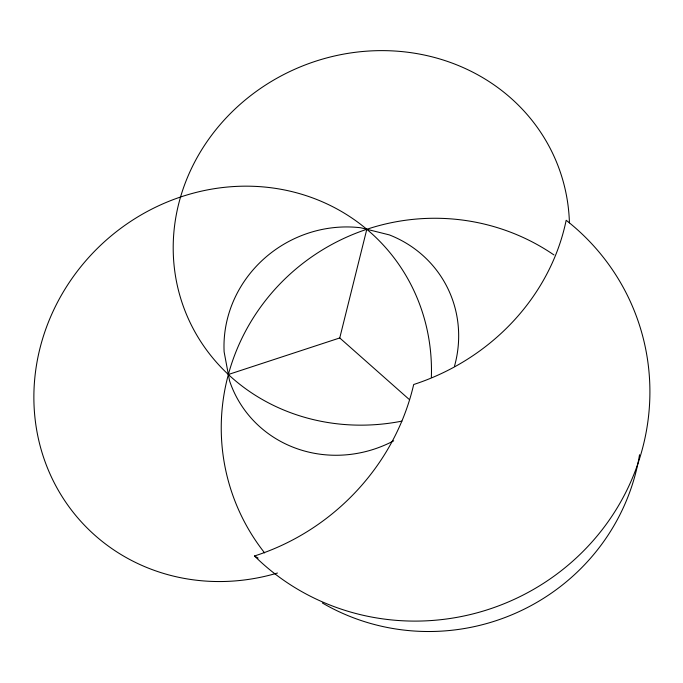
<?xml version="1.0" encoding="UTF-8"?>
<svg xmlns="http://www.w3.org/2000/svg" width="683" height="683" viewBox="0 0 683 683"><rect width="100%" height="100%" fill="white"/><g stroke="black" fill="none" stroke-linecap="round" stroke-linejoin="round"><path stroke-width="1.02" d="M228.361 374.506L339.75 337.957L366.814 229.283M254.503 555.979A230.905 223.631 -20.7 0 0 588.848 545.401A230.905 223.631 -20.7 0 0 566.164 220.268A217.92 198.966 -22 0 1 413.685 384.512A223.478 206.368 -41.4 0 1 254.503 555.979L258.106 558.088M339.75 337.957L408.989 399.248M454.46 366.336A118.816 112.635 -29.5 0 0 389.344 234.901L360.684 227.755A118.816 112.635 -29.5 0 0 224.126 351.907L229.531 380.738A118.816 112.635 -29.5 0 0 393.673 440.842M639.536 454.733A211.004 206.095 -19.1 0 1 322.359 602.978M264.62 552.906A211.004 206.095 -19.1 0 1 280.389 283.462A211.004 206.095 -19.1 0 1 553.964 254.947M401.92 421.121A200.102 185.187 -21.6 0 1 174.447 268.718A200.102 185.187 -21.6 0 1 357.508 52.036A200.102 185.187 -21.6 0 1 569.426 222.854M277.46 573.028A204.849 191.428 -42.6 0 1 35.806 424.519A204.849 191.428 -42.6 0 1 222.325 187.577A204.849 191.428 -42.6 0 1 431.349 377.528"/></g></svg>
